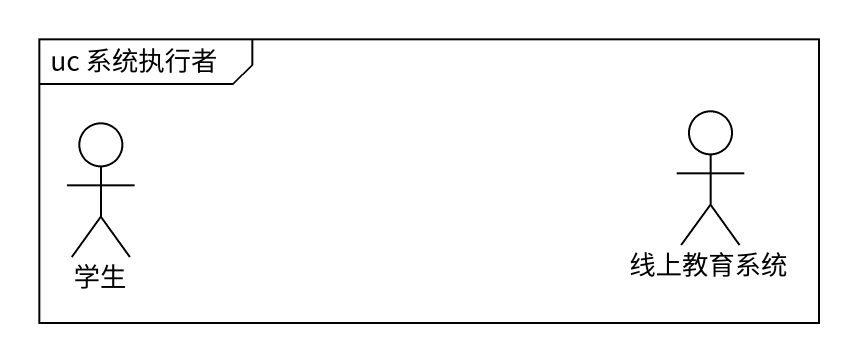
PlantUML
@startuml
mainframe uc 系统执行者
actor 学生
actor 线上教育系统
@enduml
